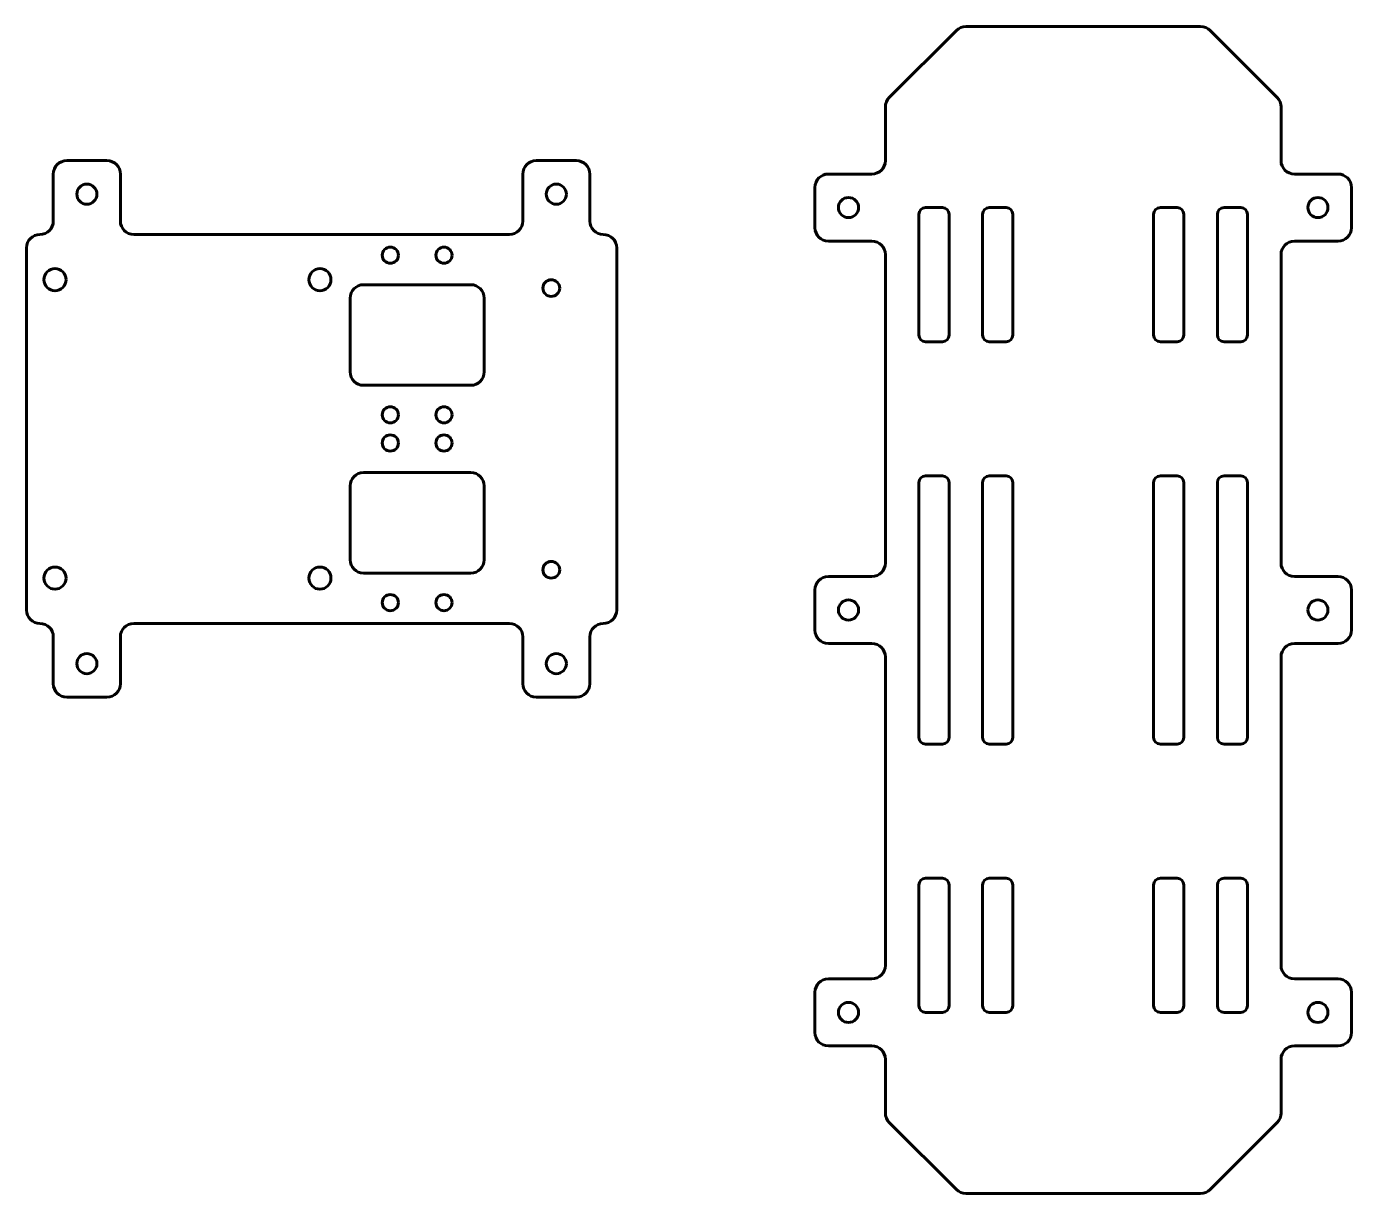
# Model space of a CAD drawing. Header units: millimetres. Extents: x -114 to 84, y -96 to 78.
import ezdxf

# ---------------------------------------------------------------- set-up
doc = ezdxf.new("R2010")
doc.units = ezdxf.units.MM
for name, pattern in [('K5LT32768', [0]), ('K5LT32770', [0]), ('K5LT_BASIC', [0])]:
    doc.linetypes.add(name, pattern=pattern)

# ---------------------------------------------------------------- blocks, each defined once
blk = doc.blocks.new('U0')
at = {"color": 5, "linetype": 'K5LT32770', "lineweight": 60, "true_color": 0x0000ff}
for p, q in [((24.88, 77.68), (14.88, 67.68)), ((26.29, 78.27), (43.79, 78.27)), ((61.29, 78.27), (43.79, 78.27)), ((62.71, 77.68), (72.71, 67.68)), ((19.29, 32.27), (19.29, 50.27)), ((28.79, 32.27), (28.79, 50.27)), ((58.79, 32.27), (58.79, 50.27)), ((58.79, 32.27), (58.79, 50.27)), ((68.29, 32.27), (68.29, 50.27)), ((19.29, -8.73), (19.29, 10.27)), ((28.79, -8.73), (28.79, 10.27)), ((58.79, -8.73), (58.79, 10.27)), ((58.79, -8.73), (58.79, 10.27)), ((68.29, -8.73), (68.29, 10.27)), ((19.29, -8.73), (19.29, -27.73)), ((28.79, -8.73), (28.79, -27.73)), ((58.79, -8.73), (58.79, -27.73)), ((58.79, -8.73), (58.79, -27.73)), ((68.29, -8.73), (68.29, -27.73)), ((19.29, -49.73), (19.29, -67.73)), ((28.79, -49.73), (28.79, -67.73)), ((58.79, -49.73), (58.79, -67.73)), ((58.79, -49.73), (58.79, -67.73)), ((68.29, -49.73), (68.29, -67.73)), ((24.88, -95.15), (14.88, -85.15)), ((62.71, -95.15), (72.71, -85.15)), ((26.29, -95.73), (43.79, -95.73)), ((61.29, -95.73), (43.79, -95.73))]:
    blk.add_line(p, q, dxfattribs=at)
at = {"color": 150, "linetype": 'K5LT_BASIC', "lineweight": 60, "true_color": 0x0080ff}
for p, q in [((14.29, 58.27), (14.29, 66.27)), ((73.29, 58.27), (73.29, 66.27)), ((5.79, 56.27), (12.29, 56.27)), ((81.79, 56.27), (75.29, 56.27)), ((3.79, 54.27), (3.79, 48.27)), ((83.79, 54.27), (83.79, 48.27)), ((5.79, 46.27), (12.29, 46.27)), ((81.79, 46.27), (75.29, 46.27)), ((14.29, -1.73), (14.29, 44.27)), ((73.29, -1.73), (73.29, 44.27)), ((5.79, -3.73), (12.29, -3.73)), ((81.79, -3.73), (75.29, -3.73)), ((3.79, -5.73), (3.79, -8.73)), ((83.79, -5.73), (83.79, -8.73)), ((3.79, -11.73), (3.79, -8.73)), ((83.79, -11.73), (83.79, -8.73)), ((5.79, -13.73), (12.29, -13.73)), ((81.79, -13.73), (75.29, -13.73)), ((14.29, -15.73), (14.29, -61.73)), ((73.29, -15.73), (73.29, -61.73)), ((5.79, -63.73), (12.29, -63.73)), ((81.79, -63.73), (75.29, -63.73)), ((3.79, -71.73), (3.79, -65.73)), ((83.79, -71.73), (83.79, -65.73)), ((5.79, -73.73), (12.29, -73.73)), ((81.79, -73.73), (75.29, -73.73)), ((14.29, -75.73), (14.29, -83.73)), ((73.29, -75.73), (73.29, -83.73))]:
    blk.add_line(p, q, dxfattribs=at)
at = {"color": 5, "linetype": 'K5LT32768', "lineweight": 60, "true_color": 0x0000ff}
for p, q in [((20.29, 51.27), (22.79, 51.27)), ((23.79, 50.27), (23.79, 32.27)), ((29.79, 51.27), (32.29, 51.27)), ((33.29, 50.27), (33.29, 32.27)), ((54.29, 50.27), (54.29, 32.27)), ((54.29, 50.27), (54.29, 32.27)), ((57.79, 51.27), (55.29, 51.27)), ((57.79, 51.27), (55.29, 51.27)), ((63.79, 50.27), (63.79, 32.27)), ((67.29, 51.27), (64.79, 51.27)), ((20.29, 31.27), (22.79, 31.27)), ((29.79, 31.27), (32.29, 31.27)), ((57.79, 31.27), (55.29, 31.27)), ((57.79, 31.27), (55.29, 31.27)), ((67.29, 31.27), (64.79, 31.27)), ((20.29, 11.27), (22.79, 11.27)), ((23.79, 10.27), (23.79, -8.73)), ((29.79, 11.27), (32.29, 11.27)), ((33.29, 10.27), (33.29, -8.73)), ((54.29, 10.27), (54.29, -8.73)), ((54.29, 10.27), (54.29, -8.73)), ((57.79, 11.27), (55.29, 11.27)), ((57.79, 11.27), (55.29, 11.27)), ((63.79, 10.27), (63.79, -8.73)), ((67.29, 11.27), (64.79, 11.27)), ((23.79, -27.73), (23.79, -8.73)), ((33.29, -27.73), (33.29, -8.73)), ((54.29, -27.73), (54.29, -8.73)), ((54.29, -27.73), (54.29, -8.73)), ((63.79, -27.73), (63.79, -8.73)), ((20.29, -28.73), (22.79, -28.73)), ((29.79, -28.73), (32.29, -28.73)), ((57.79, -28.73), (55.29, -28.73)), ((57.79, -28.73), (55.29, -28.73)), ((67.29, -28.73), (64.79, -28.73)), ((20.29, -48.73), (22.79, -48.73)), ((29.79, -48.73), (32.29, -48.73)), ((57.79, -48.73), (55.29, -48.73)), ((57.79, -48.73), (55.29, -48.73)), ((67.29, -48.73), (64.79, -48.73)), ((23.79, -67.73), (23.79, -49.73)), ((33.29, -67.73), (33.29, -49.73)), ((54.29, -67.73), (54.29, -49.73)), ((54.29, -67.73), (54.29, -49.73)), ((63.79, -67.73), (63.79, -49.73)), ((20.29, -68.73), (22.79, -68.73)), ((29.79, -68.73), (32.29, -68.73)), ((57.79, -68.73), (55.29, -68.73)), ((57.79, -68.73), (55.29, -68.73)), ((67.29, -68.73), (64.79, -68.73))]:
    blk.add_line(p, q, dxfattribs=at)
at = {"color": 5, "linetype": 'K5LT32770', "lineweight": 60, "true_color": 0x0000ff}
for centre in [(8.79, 51.27), (8.79, 51.27), (78.79, 51.27), (78.79, 51.27), (8.79, -68.73), (8.79, -68.73), (78.79, -68.73), (78.79, -68.73)]:
    blk.add_circle(centre, 1.5, dxfattribs=at)
for centre, radius, start, end in [((26.29, 76.27), 2, 90, 135), ((61.29, 76.27), 2, 45, 90), ((20.29, 50.27), 1, 90, 180), ((29.79, 50.27), 1, 90, 180), ((57.79, 50.27), 1, 0, 90), ((57.79, 50.27), 1, 0, 90), ((67.29, 50.27), 1, 0, 90), ((20.29, 10.27), 1, 90, 180), ((29.79, 10.27), 1, 90, 180), ((57.79, 10.27), 1, 0, 90), ((57.79, 10.27), 1, 0, 90), ((67.29, 10.27), 1, 0, 90), ((8.79, -8.73), 1.5, 0, 180), ((78.79, -8.73), 1.5, 0, 180), ((8.79, -8.73), 1.5, 180, 0), ((78.79, -8.73), 1.5, 180, 0), ((20.29, -27.73), 1, 180, 270), ((29.79, -27.73), 1, 180, 270), ((57.79, -27.73), 1, 270, 0), ((57.79, -27.73), 1, 270, 0), ((67.29, -27.73), 1, 270, 0), ((20.29, -67.73), 1, 180, 270), ((29.79, -67.73), 1, 180, 270), ((57.79, -67.73), 1, 270, 0), ((57.79, -67.73), 1, 270, 0), ((67.29, -67.73), 1, 270, 0), ((26.29, -93.73), 2, 225, 270), ((61.29, -93.73), 2, 270, 315)]:
    blk.add_arc(centre, radius, start, end, dxfattribs=at)
at = {"color": 150, "linetype": 'K5LT_BASIC', "lineweight": 60, "true_color": 0x0080ff}
for centre, start, end in [((16.29, 66.27), 135, 180), ((71.29, 66.27), 0, 45), ((12.29, 58.27), 270, 0), ((75.29, 58.27), 180, 270), ((5.79, 54.27), 90, 180), ((81.79, 54.27), 0, 90), ((5.79, 48.27), 180, 270), ((81.79, 48.27), 270, 0), ((12.29, 44.27), 0, 90), ((75.29, 44.27), 90, 180), ((12.29, -1.73), 270, 0), ((75.29, -1.73), 180, 270), ((5.79, -5.73), 90, 180), ((81.79, -5.73), 0, 90), ((5.79, -11.73), 180, 270), ((81.79, -11.73), 270, 0), ((12.29, -15.73), 0, 90), ((75.29, -15.73), 90, 180), ((12.29, -61.73), 270, 0), ((75.29, -61.73), 180, 270), ((5.79, -65.73), 90, 180), ((81.79, -65.73), 0, 90), ((5.79, -71.73), 180, 270), ((81.79, -71.73), 270, 0), ((12.29, -75.73), 0, 90), ((75.29, -75.73), 90, 180), ((16.29, -83.73), 180, 225), ((71.29, -83.73), 315, 0)]:
    blk.add_arc(centre, 2, start, end, dxfattribs=at)
at = {"color": 5, "linetype": 'K5LT32768', "lineweight": 60, "true_color": 0x0000ff}
for centre, start, end in [((22.79, 50.27), 0, 90), ((32.29, 50.27), 0, 90), ((55.29, 50.27), 90, 180), ((55.29, 50.27), 90, 180), ((64.79, 50.27), 90, 180), ((20.29, 32.27), 180, 270), ((22.79, 32.27), 270, 0), ((29.79, 32.27), 180, 270), ((32.29, 32.27), 270, 0), ((55.29, 32.27), 180, 270), ((55.29, 32.27), 180, 270), ((57.79, 32.27), 270, 0), ((57.79, 32.27), 270, 0), ((64.79, 32.27), 180, 270), ((67.29, 32.27), 270, 0), ((22.79, 10.27), 0, 90), ((32.29, 10.27), 0, 90), ((55.29, 10.27), 90, 180), ((55.29, 10.27), 90, 180), ((64.79, 10.27), 90, 180), ((22.79, -27.73), 270, 0), ((32.29, -27.73), 270, 0), ((55.29, -27.73), 180, 270), ((55.29, -27.73), 180, 270), ((64.79, -27.73), 180, 270), ((20.29, -49.73), 90, 180), ((22.79, -49.73), 0, 90), ((29.79, -49.73), 90, 180), ((32.29, -49.73), 0, 90), ((55.29, -49.73), 90, 180), ((55.29, -49.73), 90, 180), ((57.79, -49.73), 0, 90), ((57.79, -49.73), 0, 90), ((64.79, -49.73), 90, 180), ((67.29, -49.73), 0, 90), ((22.79, -67.73), 270, 0), ((32.29, -67.73), 270, 0), ((55.29, -67.73), 180, 270), ((55.29, -67.73), 180, 270), ((64.79, -67.73), 180, 270)]:
    blk.add_arc(centre, 1, start, end, dxfattribs=at)

msp = doc.modelspace()

# ---------------------------------------------------------------- linework, layer by layer
at = {"color": 150, "linetype": 'K5LT_BASIC', "lineweight": 60, "true_color": 0x0080ff}
for p, q in [((-104.775, 58.26875), (-107.775, 58.26875)), ((-104.775, 58.26875), (-101.775, 58.26875)), ((-34.775, 58.26875), (-37.775, 58.26875)), ((-34.775, 58.26875), (-37.775, 58.26875)), ((-34.775, 58.26875), (-31.775, 58.26875)), ((-34.775, 58.26875), (-31.775, 58.26875)), ((-109.775, 56.26875), (-109.775, 49.26875)), ((-99.775, 56.26875), (-99.775, 49.26875)), ((-39.775, 56.26875), (-39.775, 49.26875)), ((-39.775, 56.26875), (-39.775, 49.26875)), ((-29.775, 56.26875), (-29.775, 49.26875)), ((-29.775, 56.26875), (-29.775, 49.26875)), ((-111.775, 47.26875), (-111.775, 47.26875)), ((-97.775, 47.26875), (-41.775, 47.26875)), ((-27.775, 47.26875), (-27.775, 47.26875)), ((-113.775, -8.73125), (-113.775, 45.26875)), ((-25.775, 45.26875), (-25.775, -8.73125)), ((-63.525, 39.76875), (-47.525, 39.76875)), ((-65.525, 26.76875), (-65.525, 37.76875)), ((-45.525, 37.76875), (-45.525, 26.76875)), ((-47.525, 24.76875), (-63.525, 24.76875)), ((-47.525, 11.76875), (-63.525, 11.76875)), ((-47.525, 11.76875), (-63.525, 11.76875)), ((-65.525, 9.76875), (-65.525, -1.23125)), ((-65.525, 9.76875), (-65.525, -1.23125)), ((-45.525, -1.23125), (-45.525, 9.76875)), ((-45.525, -1.23125), (-45.525, 9.76875)), ((-63.525, -3.23125), (-47.525, -3.23125)), ((-63.525, -3.23125), (-47.525, -3.23125)), ((-111.775, -10.73125), (-111.775, -10.73125)), ((-97.775, -10.73125), (-41.775, -10.73125)), ((-41.775, -10.73125), (-97.775, -10.73125)), ((-41.775, -10.73125), (-97.775, -10.73125)), ((-27.775, -10.73125), (-27.775, -10.73125)), ((-109.775, -19.73125), (-109.775, -12.73125)), ((-99.775, -19.73125), (-99.775, -12.73125)), ((-39.775, -19.73125), (-39.775, -12.73125)), ((-39.775, -19.73125), (-39.775, -12.73125)), ((-29.775, -19.73125), (-29.775, -12.73125)), ((-29.775, -19.73125), (-29.775, -12.73125)), ((-104.775, -21.73125), (-107.775, -21.73125)), ((-104.775, -21.73125), (-101.775, -21.73125)), ((-34.775, -21.73125), (-37.775, -21.73125)), ((-34.775, -21.73125), (-37.775, -21.73125)), ((-34.775, -21.73125), (-31.775, -21.73125)), ((-34.775, -21.73125), (-31.775, -21.73125))]:
    msp.add_line(p, q, dxfattribs=at)
for centre, radius in [((-104.775, 53.26875), 1.5), ((-34.775, 53.26875), 1.5), ((-34.775, 53.26875), 1.5), ((-59.525, 44.16875), 1.2), ((-51.525, 44.16875), 1.2), ((-109.525, 40.51875), 1.65), ((-70.025, 40.51875), 1.65), ((-59.525, 20.36875), 1.2), ((-51.525, 20.36875), 1.2), ((-59.525, 16.16875), 1.2), ((-51.525, 16.16875), 1.2), ((-109.525, -3.98125), 1.65), ((-70.025, -3.98125), 1.65), ((-59.525, -7.63125), 1.2), ((-51.525, -7.63125), 1.2), ((-104.775, -16.73125), 1.5), ((-34.775, -16.73125), 1.5), ((-34.775, -16.73125), 1.5)]:
    msp.add_circle(centre, radius, dxfattribs=at)
at = {"color": 5, "linetype": 'K5LT32768', "lineweight": 60, "true_color": 0x0000ff}
for centre in [(-35.525, 39.26875), (-35.525, -2.73125)]:
    msp.add_circle(centre, 1.25, dxfattribs=at)
at = {"color": 150, "linetype": 'K5LT_BASIC', "lineweight": 60, "true_color": 0x0080ff}
for centre, start, end in [((-107.775, 56.26875), 90, 180), ((-101.775, 56.26875), 0, 90), ((-37.775, 56.26875), 90, 180), ((-37.775, 56.26875), 90, 180), ((-31.775, 56.26875), 0, 90), ((-31.775, 56.26875), 0, 90), ((-111.775, 49.26875), 270, 0), ((-97.775, 49.26875), 180, 270), ((-41.775, 49.26875), 270, 0), ((-41.775, 49.26875), 270, 0), ((-27.775, 49.26875), 180, 270), ((-111.775, 45.26875), 90, 180), ((-27.775, 45.26875), 0, 90), ((-63.525, 37.76875), 90, 180), ((-47.525, 37.76875), 0, 90), ((-63.525, 26.76875), 180, 270), ((-47.525, 26.76875), 270, 0), ((-63.525, 9.76875), 90, 180), ((-63.525, 9.76875), 90, 180), ((-47.525, 9.76875), 0, 90), ((-47.525, 9.76875), 0, 90), ((-63.525, -1.23125), 180, 270), ((-63.525, -1.23125), 180, 270), ((-47.525, -1.23125), 270, 0), ((-47.525, -1.23125), 270, 0), ((-111.775, -8.73125), 180, 270), ((-27.775, -8.73125), 270, 0), ((-111.775, -12.73125), 0, 90), ((-97.775, -12.73125), 90, 180), ((-41.775, -12.73125), 0, 90), ((-41.775, -12.73125), 0, 90), ((-27.775, -12.73125), 90, 180), ((-107.775, -19.73125), 180, 270), ((-101.775, -19.73125), 270, 0), ((-37.775, -19.73125), 180, 270), ((-37.775, -19.73125), 180, 270), ((-31.775, -19.73125), 270, 0), ((-31.775, -19.73125), 270, 0)]:
    msp.add_arc(centre, 2, start, end, dxfattribs=at)

# ---------------------------------------------------------------- block references
msp.add_blockref('U0', (0, 0))

doc.saveas('drawing.dxf')
